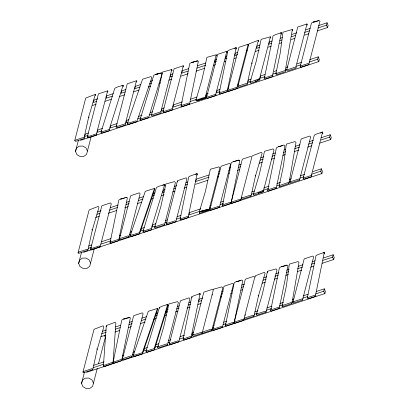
<?xml version="1.0" encoding="UTF-8"?>
<svg xmlns="http://www.w3.org/2000/svg" width="409" height="409" viewBox="0 0 409 409"><rect width="100%" height="100%" fill="white"/><g stroke="black" fill="none" stroke-linecap="round" stroke-linejoin="round"><path stroke-width="0.61" d="M199.28 211.898L208.922 210.17L208.59 209.423L208.023 209.183L199.5 211.637L199.49 213.299L208.922 210.17L219.858 167.889L218.963 166.877L210.477 169.193L210.246 169.674L205.308 191.795L199.28 211.898L199.49 213.299L199.797 212.266M103.4 366.081L106.248 325.988L106.488 325.467L114.944 322.358L115.517 322.583L115.849 323.33L113.002 363.422L103.733 366.827L103.4 366.081L103.641 365.554L112.097 362.446L112.669 362.671L113.002 363.422M285.329 70.425L292.369 29.468L282.997 32.193L280.119 53.615L275.86 73.727L276.193 74.479L276.765 74.709L285.426 71.687L285.661 71.171L285.329 70.425L275.86 73.727M288.953 183.529L295.993 142.572L295.094 141.57L286.525 144.065L286.29 144.556L283.417 165.957L279.153 186.085L279.485 186.836L288.953 183.529L288.621 182.782L288.054 182.547L279.388 185.574L279.153 186.085M291.929 303.534L298.969 262.578L298.069 261.571L289.5 264.066L289.265 264.557L286.392 285.963L282.128 306.09L282.461 306.837L291.929 303.534L291.597 302.788L291.029 302.553L282.363 305.574L282.128 306.09M110.062 242.66L118.702 200.528L118.953 199.935L120.675 199.019L126.396 197.322L127.352 198.028L118.625 240.589L110.394 243.411L110.062 242.66L110.297 242.148L117.726 239.602L118.293 239.843L118.625 240.589M113.037 362.665L121.672 320.533L121.928 319.935L123.651 319.025L129.372 317.323L130.328 318.033L121.601 360.595L113.37 363.412L113.037 362.665L113.273 362.154L120.701 359.608L121.268 359.843L121.601 360.595M181.018 106.105L189.658 63.973L189.909 63.38L191.632 62.465L197.353 60.767L198.309 61.473L189.587 104.034L181.351 106.856L181.018 106.105L181.253 105.594L188.682 103.048L189.255 103.288L189.587 104.034M195.548 174.49L197.097 173.61L188.37 216.172L188.702 216.918L188.467 217.43L181.039 219.976L180.471 219.74L180.139 218.989L188.774 176.857L190.921 175.722L197.097 173.61L197.389 174.556L197.138 175.149M189.101 214.331L189.464 212.562L200.829 208.794M234.613 48.518L236.162 47.633L227.435 90.195L227.767 90.941L227.527 91.458L220.103 93.998L219.531 93.763L219.198 93.017L227.839 50.885L229.981 49.75L236.162 47.633L236.453 48.579L236.197 49.172M228.166 88.359L228.406 87.178M235.017 54.944L235.257 53.763M199.04 294.204L200.073 293.611L191.346 336.172L191.678 336.924L191.443 337.435L184.014 339.981L183.447 339.746L183.114 338.995L191.749 296.862L193.897 295.727L200.073 293.611L200.364 294.562M192.077 334.337L192.322 333.156M198.927 300.927L199.29 299.153L202.833 297.982M222.491 205.374L231.131 163.242L231.382 162.644L233.11 161.734L238.825 160.031L239.781 160.737L231.059 203.304L222.823 206.121L222.491 205.374L222.726 204.863L230.155 202.317L230.727 202.552L231.059 203.304M280.334 33.226L281.366 32.638L272.639 75.2L272.972 75.951L272.737 76.463L265.308 79.003L264.741 78.768L264.408 78.022L273.043 35.89L275.191 34.755L281.366 32.638L281.658 33.584L281.407 34.177M225.466 325.38L234.106 283.248L234.357 282.65L236.08 281.74L241.801 280.037L242.757 280.743L234.035 323.304L225.799 326.126L225.466 325.38L225.702 324.864L233.13 322.323L233.703 322.558L234.035 323.304M267.701 190.379L276.336 148.247L276.591 147.649L278.314 146.739L284.035 145.037L284.991 145.747L276.264 188.309L268.033 191.126L267.701 190.379L267.936 189.868L275.364 187.322L275.932 187.557L276.264 188.309M270.676 310.385L279.311 268.253L279.567 267.655L281.29 266.745L287.011 265.042L287.967 265.753L279.24 308.314L271.009 311.131L270.676 310.385L270.911 309.874L278.34 307.328L278.907 307.563L279.24 308.314M323.263 253.002L324.296 252.414L315.569 294.976L315.901 295.722L315.666 296.239L308.238 298.78L307.67 298.544L307.338 297.798L315.973 255.666L318.12 254.531L324.296 252.414L324.588 253.36L324.337 253.953M84.218 137.225L88.656 117.051L95.307 94.346L85.721 98.068L74.786 140.348L75.118 141.1L75.685 141.34L84.315 138.477L84.551 137.971L84.218 137.225L74.786 140.348M84.888 135.875L85.276 134.096L88.472 133.037M87.843 250.328L92.281 230.155L98.932 207.45L98.6 206.703L98.022 206.489L89.254 209.894L89.014 210.425L78.078 252.711L78.41 253.457L87.843 250.328L87.511 249.582L86.943 249.342L78.313 252.2L78.078 252.711M92.736 369.695L97.173 349.526L103.825 326.817L103.492 326.07L102.92 325.855L94.147 329.26L93.906 329.797L82.971 372.078L83.303 372.824L92.736 369.695L92.403 368.949L91.836 368.708L83.206 371.571L82.971 372.078M247.389 83.104L251.832 62.935L258.478 40.23L248.892 43.952L237.956 86.233L238.289 86.984L238.861 87.224L247.486 84.361L247.721 83.855L247.389 83.104L237.956 86.233M248.058 81.759L248.319 80.573M251.014 196.213L250.681 195.461L250.114 195.221L241.484 198.084L241.249 198.59L241.581 199.341L251.014 196.213L255.451 176.039L262.103 153.334L261.77 152.588L261.198 152.373L252.43 155.778L252.184 156.31M253.989 316.218L253.657 315.467L253.089 315.227L244.459 318.09L244.224 318.596L244.556 319.347L253.989 316.218L258.427 296.044L265.078 273.34L264.746 272.588L264.173 272.374L255.4 275.784L255.16 276.315L255.492 277.062M267.389 271.714L262.445 293.836L256.3 314.593L256.632 315.339L266.065 312.21L277 269.93L276.106 268.918L267.619 271.233L267.389 271.714L267.721 272.46M110.277 207.685L111.243 203.958L110.911 203.212L110.338 202.971L101.938 205.758L101.703 206.264L90.583 249.245L90.916 249.996L100.123 246.939L110.277 207.685L118.262 205.037M138.983 198.166L140.093 193.871L139.76 193.12L139.193 192.879L130.788 195.666L130.553 196.172L119.438 239.153L119.771 239.904L128.978 236.852L138.983 198.166L143.687 196.606M174.423 186.412L175.4 182.634L174.505 181.622L166.018 183.938L165.788 184.418L160.844 206.545L154.699 227.297L155.031 228.043L164.464 224.919L174.423 186.412L176.734 185.645M141.959 318.171L143.068 313.872L142.736 313.125L142.168 312.885L133.763 315.671L133.528 316.177L122.414 359.158L122.746 359.91L131.954 356.852L141.959 318.171L146.662 316.607M185.942 182.588L186.908 178.866L186.576 178.119L186.008 177.874L177.603 180.666L177.368 181.172L166.253 224.152L166.586 224.899L175.793 221.847L185.942 182.588L187.721 182M177.399 306.418L178.375 302.64L177.48 301.627L168.994 303.943L168.764 304.424L163.82 326.546L157.675 347.302L158.007 348.049L167.439 344.92L177.399 306.418L179.132 305.84M188.917 302.594L189.883 298.872L189.551 298.12L188.984 297.88L180.579 300.666L180.343 301.177L169.229 344.158L169.561 344.905L178.764 341.852L188.917 302.594L190.696 302.006M229.531 168.135L230.492 164.413L230.16 163.661L229.592 163.421L221.187 166.207L220.952 166.714L209.837 209.694L210.17 210.446L219.377 207.389L229.531 168.135L230.691 167.751M202.767 330.794L213.222 290.354L212.89 289.603L212.322 289.362L203.917 292.149L203.682 292.66L192.567 335.641L192.9 336.387L202.107 333.335L202.608 331.397M211.898 330.175L211.565 329.429L210.998 329.189L202.368 332.047L202.133 332.558L202.465 333.304L211.898 330.175L222.833 287.895L221.939 286.878L213.452 289.194L213.222 289.679M91.069 137.081L86.57 154.382L83.763 156.437L80.082 156.529L76.933 154.628L75.522 151.448L78.39 140.353M107.618 90.854L96.498 133.835L96.836 134.581L96.596 135.088L88.196 137.879L87.628 137.634L87.296 136.887L98.411 93.906L107.618 90.854L107.95 91.601L107.715 92.112M94.198 249.066L89.694 266.366L86.887 268.422L83.206 268.514L80.062 266.612L78.651 263.432L81.519 252.338M136.468 80.762L125.353 123.743L125.686 124.489L125.451 125.001L117.046 127.787L116.478 127.547L116.146 126.795L127.26 83.814L136.468 80.762L136.8 81.514L136.565 82.02M126.182 122.179L126.493 120.977M97.255 368.489L92.598 386.398L89.791 388.458L86.11 388.55L82.961 386.643L81.549 383.468L84.423 372.374M160.839 111.81L171.775 69.53L162.496 72.061L157.547 94.203L151.407 114.939L151.739 115.686L152.306 115.926L160.936 113.068L161.172 112.557L160.839 111.81L151.407 114.939M183.283 65.757L172.169 108.738L172.501 109.489L172.266 109.995L163.861 112.782L163.293 112.541L162.961 111.795L174.076 68.814L183.283 65.757L183.615 66.509L183.38 67.015M98.523 363.596L105.323 337.297L104.341 335.349M216.233 54.786L205.298 97.066L205.63 97.812L205.395 98.318L196.872 100.778L195.87 100.195L202.01 79.453L206.959 57.316L216.233 54.786L216.566 55.532L216.335 56.013M226.867 51.304L215.753 94.285L216.085 95.031L215.85 95.542L207.445 98.329L206.877 98.088L206.545 97.337L217.66 54.356L226.867 51.304L227.199 52.05L226.964 52.562M225.533 58.088L225.845 56.887M248.125 44.254L237.01 87.235L237.343 87.981L237.108 88.487L228.703 91.279L228.135 91.033L227.803 90.287L238.917 47.306L248.125 44.254L248.457 45L248.222 45.511M237.982 85.103L238.452 83.293M246.637 51.641L247.102 49.837M259.679 79.908L259.582 78.651L270.4 36.82L261.121 39.351L256.177 61.493L250.032 82.229L250.364 82.976L250.937 83.216L255.635 81.657L259.679 79.908L259.914 79.397L259.582 78.651L250.032 82.229M231.095 202.644L242.21 159.663L242.445 159.157L250.85 156.371L251.417 156.611L251.75 157.358L240.635 200.338L231.428 203.396L231.095 202.644L231.33 202.138L239.735 199.352L240.303 199.592L240.635 200.338M212.813 329.7L223.927 286.719L224.163 286.213L232.568 283.427L233.135 283.667L233.467 284.413L222.353 327.394L213.145 330.452L212.813 329.7L213.048 329.194L221.453 326.408L222.021 326.648L222.353 327.394M306.995 23.952L295.881 66.933L296.213 67.684L295.978 68.191L287.573 70.977L287.006 70.737L286.673 69.985L297.788 27.009L306.995 23.952L307.328 24.704L307.093 25.21M258.759 193.641L258.263 192.521L263.207 191.755L274.025 149.924L273.13 148.912L264.643 151.228L264.413 151.708L259.47 173.835L253.324 194.587L253.657 195.333L263.207 191.755L262.875 191.008L262.307 190.768L253.56 194.081L253.324 194.587M300.221 66.534L311.331 23.569L311.592 22.976L313.33 22.076L319.015 20.45L319.991 21.156L308.764 64.561L300.554 67.286L300.221 66.534L300.457 66.028L307.865 63.569L308.432 63.809L308.764 64.561M234.071 322.65L245.185 279.669L245.42 279.163L253.825 276.377L254.393 276.617L254.725 277.363L243.611 320.344L234.403 323.396L234.071 322.65L234.306 322.144L242.711 319.357L243.278 319.598L243.611 320.344M318.238 56.836L319.306 59.535L318.78 61.575L317.614 59.244L318.238 56.836L309.761 59.648M327.047 22.776L328.115 25.476L327.589 27.515L326.423 25.184L327.047 22.776L318.57 25.588M289.966 182.348L301.08 139.367L301.315 138.856L309.72 136.069L310.288 136.309L310.62 137.061L299.506 180.042L290.298 183.094L289.966 182.348L290.201 181.836L298.601 179.05L299.173 179.29L299.506 180.042M320.559 133.17L322.614 132.015L311.392 175.42L311.724 176.172L311.489 176.678L304.081 179.137L303.514 178.891L303.181 178.145L314.291 135.18L316.454 134.06L322.614 132.015L322.895 132.966L322.64 133.559M321.362 168.82L322.43 171.519L321.903 173.559L320.738 171.228L321.362 168.82L312.946 171.611M330.17 134.76L331.239 137.46L330.712 139.5L329.547 137.168L330.17 134.76L321.126 137.761M292.941 302.348L304.056 259.372L304.291 258.861L312.696 256.075L313.263 256.315L313.596 257.067L302.481 300.048L293.273 303.1L292.941 302.348L293.176 301.842L301.576 299.056L302.149 299.296L302.481 300.048M324.337 288.826L325.406 291.525L324.879 293.565L323.713 291.234L324.337 288.826L316.52 291.418M333.146 254.766L334.214 257.466L333.688 259.505L332.522 257.174L333.146 254.766L323.499 257.967M75.522 151.448L76.386 148.211L79.193 146.156L82.874 146.059L86.023 147.966L87.434 151.146M78.651 263.432L79.515 260.196L82.321 258.14L86.002 258.043L89.147 259.95L90.558 263.13M81.549 383.468L82.413 380.232L85.225 378.172L88.906 378.08L92.051 379.987L93.462 383.161M140.067 119.602L153.743 75.297L155.497 74.407L161.146 72.853L161.739 73.012L162.133 73.559L148.585 117.72L140.399 120.353L140.067 119.602L140.302 119.101L147.685 116.729L148.585 117.72M162.71 185.543L164.761 184.418L151.212 228.58L151.545 229.331L151.31 229.832L143.927 232.205L143.027 231.213L156.442 187.496L158.62 186.392L164.761 184.418L165.031 185.374L164.771 185.957M162.92 191.985L163.523 190.027L165.154 189.485M146.003 351.219L159.413 307.502L161.596 306.397L167.736 304.424L168.007 305.38L154.52 349.337L154.285 349.838L146.903 352.21L146.003 351.219L154.188 348.586L167.736 304.424L166.714 304.986M155.262 346.658L155.86 344.7L158.764 343.739M165.896 311.99L166.499 310.032L168.13 309.49M122.081 85.783L123.109 85.22L109.223 129.489L109.556 130.241L109.326 130.742L101.943 133.104L101.376 132.859L101.043 132.107L114.786 88.283L116.969 87.183L123.109 85.22L123.375 86.176L123.114 86.759M127.276 123.958L142.567 79.208L150.921 76.58L151.821 77.577L136.764 121.831L127.608 124.709L127.276 123.958L127.511 123.457L135.865 120.834L136.764 121.831M130.236 235.569L145.292 191.315L154.449 188.442L154.781 189.188L139.489 233.943L131.136 236.566L130.236 235.569L139.392 232.695L154.449 188.442M133.211 355.574L148.268 311.321L157.424 308.442L157.756 309.194L142.465 353.949L134.111 356.571L133.211 355.574L142.368 352.696L157.424 308.442M167.746 305.963L168.007 305.38M95.394 95.624L95.64 95.093L95.307 94.346M258.57 41.508L258.81 40.977L258.478 40.23M90.583 249.245L90.824 248.738L99.223 245.952L99.791 246.192L100.123 246.939M119.438 239.153L119.673 238.646L128.078 235.86L128.646 236.1L128.978 236.852M154.699 227.297L154.934 226.791L163.564 223.927L164.132 224.168L164.464 224.919M166.253 224.152L166.489 223.641L174.888 220.855L175.461 221.095L175.793 221.847M122.414 359.158L122.649 358.652L131.054 355.866L131.621 356.106L131.954 356.852M209.837 209.694L210.073 209.188L218.478 206.402L219.045 206.642L219.377 207.389M157.675 347.302L157.91 346.796L166.54 343.933L167.107 344.173L167.439 344.92M169.229 344.158L169.464 343.647L177.864 340.861L178.431 341.101L178.764 341.852M192.567 335.641L192.803 335.129L201.208 332.343L201.775 332.583L202.107 333.335M256.3 314.593L256.535 314.086L265.165 311.223L265.732 311.464L266.065 312.21M154.546 189.689L154.781 189.188M157.521 309.695L157.756 309.194M171.877 70.762L172.107 70.276L171.775 69.53M270.502 38.047L270.732 37.567L270.4 36.82M292.466 30.706L292.701 30.215L292.369 29.468M259.582 78.651L255.635 81.657L255.134 80.537M196.872 100.778L205.298 97.066L195.87 100.195L196.872 100.778L205.63 97.812M219.198 93.017L227.435 90.195M264.408 78.022L272.639 75.2M180.139 218.989L188.37 216.172M183.114 338.995L191.346 336.172M307.338 297.798L315.569 294.976M216.479 59.443L215.354 59.816L214.73 62.224L216.412 61.667M280.441 38.231L282.256 37.628M291.939 34.417L296.781 32.812M305.86 29.801L310.099 28.395M97.741 98.82L94.106 100.026L93.39 102.465L96.642 101.386M113.247 93.681L106.749 95.834L106.125 98.242L112.501 96.13M125.895 89.484L121.841 90.829L121.069 93.288L125.236 91.902M140.747 84.561L135.456 86.314L134.832 88.722L139.929 87.03M150.553 81.309L152.588 80.634M172.971 73.871L170.896 74.561L170.272 76.969L172.347 76.278M188.651 68.671L182.414 70.742L181.795 73.15L188.155 71.038M197.435 65.757L205.712 63.012M226.003 56.284L226.985 55.956M235.379 53.175L237.695 52.408M259.981 45.016L257.281 45.91L256.566 48.349L259.398 47.408M272.133 40.987L269.521 41.851L268.897 44.259L271.607 43.359M149.709 83.789L151.304 83.257M160.047 80.358L160.972 80.052M196.949 68.119L205.773 65.195M225.379 58.691L226.959 58.17M234.894 55.537L237.675 54.612M279.935 40.598L281.75 40M291.407 36.795L295.63 35.394M304.69 32.393L309.516 30.793M317.972 27.986L326.423 25.184M92.485 105.486L96.12 104.28M105.21 101.263L111.268 99.254M119.75 96.442L124.597 94.832M133.687 91.82L139.142 90.011M148.227 86.999L150.655 86.192M159.137 83.38L160.348 82.976M168.83 80.164L171.862 79.162M180.952 76.146L188.222 73.732M196.1 71.12L204.582 68.308M213.672 65.297L215.487 64.694M224.577 61.677L225.788 61.273M234.27 58.461L236.09 57.858M255.482 51.432L259.117 50.225M268.207 47.209L271.233 46.207M279.715 43.39L281.535 42.787M291.228 39.576L294.863 38.369M304.562 35.154L308.8 33.748M317.287 30.931L327.589 27.515M102.414 128.411L97.94 129.893L97.316 132.301L101.55 130.9M117.122 123.533L110.941 125.583L110.169 128.043L117.046 125.757M126.647 120.374L128.845 119.648M138.61 116.407L141.949 115.297M150.164 112.577L152.48 111.805M164.162 107.93L162.087 108.62L161.463 111.028L163.544 110.338M182.368 101.892L173.605 104.801L172.987 107.209L181.882 104.254M190.584 99.172L196.933 97.066M208.227 93.318L206.545 93.876L205.921 96.284L207.046 95.91M219.996 89.418L217.194 90.343L216.571 92.751L220.052 91.596M248.452 79.98L251.177 79.075M264.95 74.504L260.712 75.91L260.088 78.318L264.935 76.713M274.035 71.493L276.458 70.691M286.147 67.48L287.962 66.877M297.041 63.865L301.888 62.26M84.755 136.468L88.318 135.287M126.023 122.782L128.043 122.112M137.767 118.891L140.624 117.94M149.413 115.026L151.749 114.249M190.098 101.534L196.76 99.326M247.931 82.352L250.339 81.555M272.808 74.106L276.438 72.899M285.523 69.888L286.735 69.484M296.423 66.273L300.661 64.867M309.138 62.056L317.614 59.244M286.673 69.985L295.881 66.933M116.146 126.795L125.353 123.743M87.296 136.887L96.498 133.835M162.961 111.795L172.169 108.738M206.545 97.337L215.753 94.285M227.803 90.287L237.01 87.235M318.78 61.575L80.43 140.359M126.473 202.312L129.229 201.402M218.881 171.668L219.843 171.351M272.869 153.764L275.293 152.956M284.342 149.96L285.548 149.556M295.196 146.361L300.022 144.76M309.669 141.56L313.289 140.359M97.633 211.877L101.069 210.737M154.98 192.859L153.278 193.426L152.434 195.906L154.188 195.323M209.014 174.94L196.315 179.152L195.829 181.514L209.086 177.117M238.907 165.026L241.044 164.316M260.809 157.762L263.785 156.775M96.918 214.316L99.857 213.34M109.653 210.093L117.777 207.399M125.992 204.674L129.152 203.626M138.36 200.574L142.889 199.071M162.772 192.475L164.162 192.015M173.799 188.82L175.533 188.242M185.323 184.996L187.388 184.311M218.258 174.076L219.219 173.753M228.907 170.543L230.206 170.113M238.421 167.388L240.451 166.714M260.093 160.2L263.253 159.152M271.939 156.269L274.838 155.313M283.233 152.526L285.64 151.729M294.664 148.738L299.475 147.143M308.498 144.152L312.706 142.751M321.126 139.96L329.547 137.168M95.609 217.47L99.244 216.264M108.334 213.247L116.816 210.436M124.694 207.823L128.329 206.617M137.419 203.605L141.662 202.194M151.356 198.978L153.171 198.38M161.657 195.563L164.081 194.761M172.562 191.949L174.986 191.146M184.076 188.13L186.499 187.327M195.589 184.311L207.706 180.292M217.404 177.077L218.616 176.678M228.309 173.462L229.521 173.058M237.399 170.446L239.822 169.643M259.214 163.211L262.241 162.209M271.331 159.193L274.362 158.191M282.844 155.374L285.267 154.571M294.357 151.555L298.596 150.149M307.686 147.138L311.929 145.732M319.807 143.119L330.712 139.5M88.804 245.947L91.688 244.991M101.468 241.745L110.829 238.641M119.627 235.722L120.967 235.277M130.174 232.225L131.821 231.678M144.295 227.542L141.335 228.524L140.486 231.008L143.513 230.001M155.788 223.733L152.889 224.694L152.133 227.143L155.057 226.172M165.614 220.471L167.347 219.899M177.133 216.652L180.962 215.379M210.073 205.727L211.034 205.41M220.722 202.194L223.319 201.335M251.98 191.826L254.393 191.029M263.779 187.915L269.05 186.167M276.867 183.575L280.477 182.378M289.495 179.387L291.3 178.789M300.318 175.798L304.526 174.403M88.283 248.319L91.636 247.205M100.844 244.153L110.926 240.809M129.551 234.633L131.069 234.132M164.991 222.879L167.307 222.113M176.514 219.06L180.446 217.752M188.984 214.924L199.52 211.427M209.449 208.135L210.41 207.818M220.098 204.602L223.355 203.524M241.356 197.552L242.108 197.302M251.458 194.203L253.708 193.457M263.207 190.308L268.565 188.529M276.959 185.747L279.362 184.95M288.953 181.77L290.753 181.172M299.751 178.191L303.948 176.795M311.745 174.214L320.738 171.228M303.181 178.145L311.392 175.42M321.903 173.559L83.559 252.343M102.531 331.244L106.35 329.976M115.594 326.914L120.67 325.232M129.448 322.318L132.199 321.408M157.956 312.865L156.253 313.427L155.405 315.912L157.163 315.329M212.041 294.925L212.593 294.746M221.857 291.673L223.299 291.193M241.883 285.032L244.556 284.143M263.785 277.767L266.76 276.781M275.845 273.764L278.877 272.762M286.714 270.16L289.127 269.362M298.171 266.361L302.997 264.766M312.041 261.765L315.058 260.763M101.815 333.683L106.192 332.231M115.435 329.168L120.159 327.599M128.968 324.68L132.127 323.631M141.335 320.579L145.865 319.076M165.747 312.481L167.598 311.868M176.775 308.826L179.091 308.059M188.293 305.002L190.364 304.316M198.805 301.515L201.642 300.574M221.233 294.076L222.194 293.759M231.883 290.548L232.747 290.262M241.397 287.394L243.427 286.719M263.069 280.206L266.228 279.158M274.914 276.274L278.391 275.124M286.208 272.532L288.616 271.734M297.64 268.744L302.45 267.143M311.474 264.153L314.48 263.156M322.9 260.364L332.522 257.174M101.008 336.668L105.854 335.063M114.944 332.047L119.791 330.441M128.273 327.624L131.304 326.622M140.394 323.606L145.241 322.001M153.723 319.189L156.146 318.381M164.633 315.569L166.448 314.966M175.538 311.955L177.961 311.147M187.051 308.135L190.083 307.128M197.956 304.516L200.988 303.514M220.379 297.082L221.591 296.678M230.676 293.667L231.888 293.263M240.978 290.252L242.798 289.649M262.184 283.217L265.216 282.215M274.306 279.199L277.333 278.192M285.819 275.38L288.243 274.577M297.333 271.561L301.571 270.155M310.661 267.143L313.693 266.136M322.174 263.324L333.688 259.505M93.702 365.314L104.085 361.868M122.598 355.728L123.942 355.283M133.15 352.231L134.796 351.684M147.266 347.548L144.305 348.529L143.462 351.009L146.488 350.007M168.59 340.477L170.901 339.71M180.108 336.658L184.485 335.206M192.44 332.568L193.498 332.215M213.048 325.733L214.009 325.416M223.697 322.2L226.816 321.167M244.955 315.15L245.707 314.899M254.955 311.832L257.967 310.835M266.755 307.921L272.026 306.172M279.843 303.58L283.447 302.384M292.471 299.393L293.672 298.994M303.294 295.804L308.105 294.209M93.18 367.686L103.927 364.122M132.526 354.639L134.045 354.138M155.108 347.149L158.62 345.983M167.966 342.885L169.699 342.307M179.485 339.066L183.421 337.757M191.959 334.93L193.401 334.45M212.424 328.141L213.866 327.66M223.074 324.608L225.788 323.708M234.546 320.804L235.124 320.61M254.434 314.209L257.246 313.274M266.182 310.313L271.54 308.534M279.337 305.947L282.936 304.756M291.929 301.776L293.728 301.177M302.726 298.197L307.522 296.602M315.917 293.82L323.713 291.234M324.879 293.565L86.534 372.348M101.043 132.107L109.223 129.489M143.027 231.213L151.212 228.58M197.936 60.921L191.632 62.465L193.457 62.194M282.9 145.614L278.314 146.739L280.134 146.468M239.408 160.19L233.11 161.734L234.321 161.55M124.689 198.038L120.675 199.019L122.495 198.748M125.834 197.757L126.979 197.475M286.448 265.482L281.29 266.745L283.718 266.382M240.666 280.615L236.08 281.74L238.508 281.377M129.955 317.481L123.651 319.025L125.471 318.754M199.5 211.637L208.59 209.423M318.463 20.874L313.33 22.076L315.753 21.743M161.739 73.012L155.497 74.407L157.91 74.101M262.307 190.768L263.207 191.755M251.832 62.935L252.164 63.666M88.656 117.051L88.993 117.787M177.368 181.172L177.7 181.918M191.749 296.862L192.082 297.614M139.392 232.695L139.725 233.442M159.413 307.502L159.75 308.248M154.188 348.586L154.52 349.337M142.368 352.696L142.7 353.448M106.248 325.988L106.58 326.74M255.124 175.277L255.451 176.039M258.099 295.283L258.427 296.044M91.948 229.393L92.281 230.155M96.846 348.765L97.173 349.526"/></g></svg>
